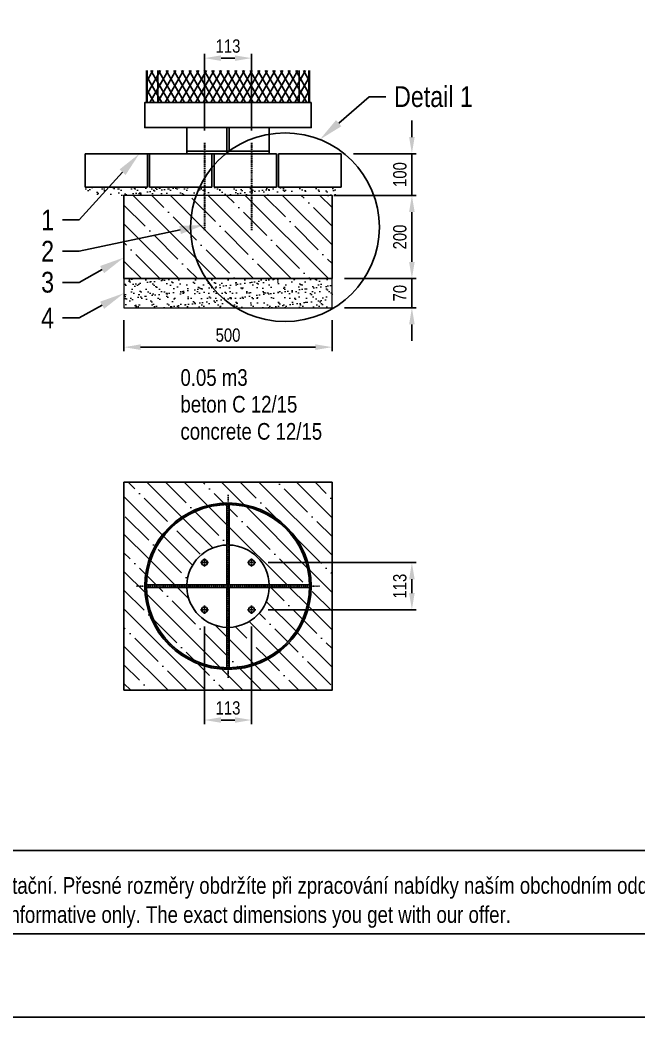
# Model space of a CAD drawing. Header units: millimetres. Extents: x 5064 to 11004, y 3085 to 7285.
# Drawn here: x 6549 to 8034, y 3085 to 5482 of the extents above; entities that cross this region are included whole.
import ezdxf
from ezdxf import colors
from ezdxf.entities.mleader import LeaderData, LeaderLine
from ezdxf.math import Vec2, Vec3

# ---------------------------------------------------------------- set-up
doc = ezdxf.new("R2010")
doc.units = ezdxf.units.MM
doc.header["$LTSCALE"] = 0.3
doc.linetypes.add('DashDot', pattern=[15, 9, -3, 0, -3])
doc.layers.add('Nekreslit', color=6, linetype='Continuous', plot=False)
doc.layers.add('SRAFY', color=251, linetype='Continuous', lineweight=13)
doc.styles.add('SEACAD_Arial', font='arial.ttf', dxfattribs={"width": 0.8})
doc.dimstyles.new('ISO-25', dxfattribs={"dimtxt": 1.6, "dimasz": 2, "dimexe": 0.5, "dimexo": 1.5, "dimtad": 1, "dimdec": 0, "dimtxsty": 'SEACAD_Arial', "dimcen": 2, "dimadec": 0, "dimazin": 0, "dimtfac": 1, "dimtdec": 0, "dimtmove": 0, "dimatfit": 3, "dimfxl": 1, "dimarcsym": 0})

# ---------------------------------------------------------------- blocks, each defined once
blk = doc.blocks.new('*D167')
at = {"color": 0, "lineweight": -2, "transparency": 16777216}
for p, q in [((7491.1, 5200.7), (7491.1, 5240.7)), ((7350.8, 5160.7), (7501.1, 5160.7)), ((7491.1, 5160.7), (7491.1, 5060.5)), ((7303.4, 5060.5), (7501.1, 5060.5)), ((7491.1, 5020.5), (7491.1, 4980.5))]:
    blk.add_line(p, q, dxfattribs=at)
at = {"color": 0, "transparency": 16777216}
for points in [[(7484.4, 5200.7), (7497.7, 5200.7), (7491.1, 5160.7)], [(7484.4, 5020.5), (7497.7, 5020.5), (7491.1, 5060.5)]]:
    blk.add_solid(points, dxfattribs=at)
at = {"layer": 'Defpoints', "color": 0, "transparency": 16777216}
for p in [(7320.8, 5160.7), (7273.4, 5060.5), (7491.1, 5060.5)]:
    blk.add_point(p, dxfattribs=at)
at = {"color": 0, "transparency": 16777216, "insert": (7462.2, 5110.6), "char_height": 32, "attachment_point": 5, "rotation": 90, "style": 'SEACAD_Arial'}
blk.add_mtext('100', dxfattribs=at)
blk = doc.blocks.new('*D168')
at = {"color": 0, "lineweight": -2, "transparency": 16777216}
for p, q in [((7303.4, 5060.5), (7501.1, 5060.5)), ((7491.1, 5020.5), (7491.1, 4900.5)), ((7329.4, 4860.5), (7501.1, 4860.5))]:
    blk.add_line(p, q, dxfattribs=at)
at = {"color": 0, "transparency": 16777216}
for points in [[(7484.4, 5020.5), (7497.7, 5020.5), (7491.1, 5060.5)], [(7484.4, 4900.5), (7497.7, 4900.5), (7491.1, 4860.5)]]:
    blk.add_solid(points, dxfattribs=at)
at = {"layer": 'Defpoints', "color": 0, "transparency": 16777216}
for p in [(7273.4, 5060.5), (7299.4, 4860.5), (7491.1, 4860.5)]:
    blk.add_point(p, dxfattribs=at)
at = {"color": 0, "transparency": 16777216, "insert": (7462.2, 4960.5), "char_height": 32, "attachment_point": 5, "rotation": 90, "style": 'SEACAD_Arial'}
blk.add_mtext('200', dxfattribs=at)
blk = doc.blocks.new('*D169')
at = {"color": 0, "lineweight": -2, "transparency": 16777216}
for p, q in [((7491.1, 4900.5), (7491.1, 4940.5)), ((7329.4, 4860.5), (7501.1, 4860.5)), ((7491.1, 4860.5), (7491.1, 4790.5)), ((7329.4, 4790.5), (7501.1, 4790.5)), ((7491.1, 4750.5), (7491.1, 4710.5))]:
    blk.add_line(p, q, dxfattribs=at)
at = {"color": 0, "transparency": 16777216}
for points in [[(7484.4, 4900.5), (7497.7, 4900.5), (7491.1, 4860.5)], [(7484.4, 4750.5), (7497.7, 4750.5), (7491.1, 4790.5)]]:
    blk.add_solid(points, dxfattribs=at)
at = {"layer": 'Defpoints', "color": 0, "transparency": 16777216}
for p in [(7299.4, 4860.5), (7299.4, 4790.5), (7491.1, 4790.5)]:
    blk.add_point(p, dxfattribs=at)
at = {"color": 0, "transparency": 16777216, "insert": (7462.2, 4825.5), "char_height": 32, "attachment_point": 5, "rotation": 90, "style": 'SEACAD_Arial'}
blk.add_mtext('70', dxfattribs=at)
blk = doc.blocks.new('*D202')
at = {"color": 0, "lineweight": -2, "transparency": 16777216}
for p, q in [((6992.8, 5216.7), (6992.8, 5400.5)), ((7105.9, 5216.7), (7105.9, 5400.5)), ((7032.8, 5390.5), (7065.9, 5390.5))]:
    blk.add_line(p, q, dxfattribs=at)
at = {"color": 0, "transparency": 16777216}
for points in [[(7032.8, 5397.1), (7032.8, 5383.8), (6992.8, 5390.5)], [(7065.9, 5397.1), (7065.9, 5383.8), (7105.9, 5390.5)]]:
    blk.add_solid(points, dxfattribs=at)
at = {"layer": 'Defpoints', "color": 0, "transparency": 16777216}
for p in [(7105.9, 5390.5), (6992.8, 5186.7), (7105.9, 5186.7)]:
    blk.add_point(p, dxfattribs=at)
at = {"color": 0, "transparency": 16777216, "insert": (7049.3, 5419.3), "char_height": 32, "attachment_point": 5, "style": 'SEACAD_Arial'}
blk.add_mtext('113', dxfattribs=at)
blk = doc.blocks.new('*D203')
at = {"color": 0, "lineweight": -2, "transparency": 16777216}
for p, q in [((6799.3, 4760.5), (6799.3, 4685.7)), ((7299.4, 4760.5), (7299.4, 4685.7)), ((6839.3, 4695.7), (7259.4, 4695.7))]:
    blk.add_line(p, q, dxfattribs=at)
at = {"color": 0, "transparency": 16777216}
for points in [[(6839.3, 4702.4), (6839.3, 4689), (6799.3, 4695.7)], [(7259.4, 4702.4), (7259.4, 4689), (7299.4, 4695.7)]]:
    blk.add_solid(points, dxfattribs=at)
at = {"layer": 'Defpoints', "color": 0, "transparency": 16777216}
for p in [(6799.3, 4790.5), (7299.4, 4790.5), (7299.4, 4695.7)]:
    blk.add_point(p, dxfattribs=at)
at = {"color": 0, "transparency": 16777216, "insert": (7049.3, 4724.5), "char_height": 32, "attachment_point": 5, "style": 'SEACAD_Arial'}
blk.add_mtext('500', dxfattribs=at)
blk = doc.blocks.new('*D205')
at = {"color": 0, "lineweight": -2, "transparency": 16777216}
for p, q in [((6992.8, 4024.5), (6992.8, 3789.3)), ((7105.9, 4024.5), (7105.9, 3789.3)), ((7032.8, 3799.3), (7065.9, 3799.3))]:
    blk.add_line(p, q, dxfattribs=at)
at = {"color": 0, "transparency": 16777216}
for points in [[(7032.8, 3806), (7032.8, 3792.7), (6992.8, 3799.3)], [(7065.9, 3806), (7065.9, 3792.7), (7105.9, 3799.3)]]:
    blk.add_solid(points, dxfattribs=at)
at = {"layer": 'Defpoints', "color": 0, "transparency": 16777216}
for p in [(6992.8, 4054.5), (7105.9, 4054.5), (7105.9, 3799.3)]:
    blk.add_point(p, dxfattribs=at)
at = {"color": 0, "transparency": 16777216, "insert": (7049.3, 3828.2), "char_height": 32, "attachment_point": 5, "style": 'SEACAD_Arial'}
blk.add_mtext('113', dxfattribs=at)
blk = doc.blocks.new('*D206')
at = {"color": 0, "lineweight": -2, "transparency": 16777216}
for p, q in [((7145.9, 4177.7), (7501.1, 4177.7)), ((7491.1, 4104.5), (7491.1, 4137.7)), ((7145.9, 4064.5), (7501.1, 4064.5))]:
    blk.add_line(p, q, dxfattribs=at)
at = {"color": 0, "transparency": 16777216}
for points in [[(7484.4, 4137.7), (7497.7, 4137.7), (7491.1, 4177.7)], [(7484.4, 4104.5), (7497.7, 4104.5), (7491.1, 4064.5)]]:
    blk.add_solid(points, dxfattribs=at)
at = {"layer": 'Defpoints', "color": 0, "transparency": 16777216}
for p in [(7115.9, 4177.7), (7491.1, 4177.7), (7115.9, 4064.5)]:
    blk.add_point(p, dxfattribs=at)
at = {"color": 0, "transparency": 16777216, "insert": (7462.2, 4121.1), "char_height": 32, "attachment_point": 5, "rotation": 90, "style": 'SEACAD_Arial'}
blk.add_mtext('113', dxfattribs=at)

msp = doc.modelspace()

# ---------------------------------------------------------------- hatches: boundary and pattern name
at = {"ltscale": 5}
h = msp.add_hatch(dxfattribs=at)
h.set_pattern_fill('ANSI31', color=256, scale=5, angle=255)
h.set_pattern_definition([(300, (-25084.236, 14658.991), (13.748153, 7.9375), [])])
h.paths.add_polyline_path([(7245.3, 5360.7), (6853.3, 5360.7), (6853.3, 5283.7), (7245.3, 5283.7)])
h = msp.add_hatch(dxfattribs=at)
h.set_pattern_fill('ANSI31', color=256, scale=5, angle=15)
h.set_pattern_definition([(60, (-25084.236, 14658.991), (-13.748153, 7.9375), [])])
h.paths.add_polyline_path([(7245.3, 5360.7), (6853.3, 5360.7), (6853.3, 5283.7), (7245.3, 5283.7)])
at = {"layer": 'SRAFY'}
h = msp.add_hatch(dxfattribs=at)
h.set_pattern_fill('AR-SAND', color=256, scale=0.5)
h.set_pattern_definition([(37.5, (170.387, -250), (-0.800016, 24.47066), [0, -19.304, 0, -21.59, 0, -20.6375]), (7.5, (170.387, -250), (22.47616, 35.84126), [0, -10.414, 0, -17.399, 0, -6.6675]), (327.5, (154.766, -250), (39.54962, 0.07186), [0, -6.35, 0, -22.86, 0, -29.845]), (317.5, (154.766, -250), (38.17782, 11.14647), [0, -3.175, 0, -14.986, 0, -17.145])])
h.paths.add_polyline_path([(6763.6, 5080.7), (6705.8, 5080.7), (6705.8, 5060.8), (6745.4, 5060.8)])
h.paths.add_polyline_path([(6944.3, 5080.7), (6763.6, 5080.7), (6745.4, 5060.8), (6825.3, 5060.8), (6944.3, 5060.7)])
h.paths.add_polyline_path([(7154.3, 5080.7), (6944.3, 5080.7), (6944.3, 5060.7), (7154.3, 5060.5)])
h.paths.add_polyline_path([(7320.8, 5080.7), (7154.3, 5080.7), (7154.3, 5060.5), (7273.4, 5060.5), (7320.8, 5060.5)])
h = msp.add_hatch(dxfattribs=at)
h.set_pattern_fill('ANSI35', color=256, scale=10, angle=90)
h.set_pattern_definition([(135, (1394.92, -199.97), (-44.9013, -44.9013), []), (135, (1394.92, -155.07), (-44.9013, -44.9013), [79.375, -15.875, 0, -15.875])])
h.paths.add_polyline_path([(7299.4, 5060.5), (6799.3, 5060.8), (6799.3, 4860.5), (7299.4, 4860.5)])
h = msp.add_hatch(dxfattribs=at)
h.set_pattern_fill('AR-SAND', color=256, scale=0.5)
h.set_pattern_definition([(37.5, (1435.885, -399.6), (-0.800016, 24.47066), [0, -19.304, 0, -21.59, 0, -20.6375]), (7.5, (1435.885, -399.6), (22.47616, 35.84126), [0, -10.414, 0, -17.399, 0, -6.6675]), (327.5, (1420.264, -399.6), (39.54962, 0.07186), [0, -6.35, 0, -22.86, 0, -29.845]), (317.5, (1420.264, -399.6), (38.17782, 11.14647), [0, -3.175, 0, -14.986, 0, -17.145])])
h.paths.add_polyline_path([(7299.4, 4790.5), (7299.4, 4860.5), (6799.3, 4860.5), (6799.3, 4790.5)])
h = msp.add_hatch(dxfattribs=at)
h.set_pattern_fill('ANSI35', color=256, scale=10, angle=90)
h.paths.add_polyline_path([(7299.3, 4371.1), (6799.3, 4371.1), (6799.3, 3871.1), (7299.3, 3871.1)])
h.paths.add_polyline_path([(7249.3, 4121.1, -1), (6849.3, 4121.1, -1)], flags=16)
h = msp.add_hatch(dxfattribs=at)
h.set_pattern_fill('ANSI31', color=256)
h.paths.add_polyline_path([(7245.3, 4121.1), (7249.3, 4121.1, 1), (6849.3, 4121.1), (6853.3, 4121.1, -1)])
h.paths.add_polyline_path([(6853.3, 4121.1), (6849.3, 4121.1, 1), (7249.3, 4121.1), (7245.3, 4121.1, -1)])
h = msp.add_hatch(dxfattribs=at)
h.set_pattern_fill('ANSI35', color=256, scale=10, angle=90)
h.paths.add_polyline_path([(7046.3, 4317.1, 0.405275), (6853.4, 4124.1), (6950.4, 4124.1, -0.396569), (7046.3, 4220)])
h.paths.add_polyline_path([(7052.3, 4317.1), (7052.3, 4220, -0.396569), (7148.3, 4124.1), (7245.3, 4124.1, 0.405275)])
h.paths.add_polyline_path([(7046.3, 4022.1, -0.396569), (6950.4, 4118.1), (6853.4, 4118.1, 0.405275), (7046.3, 3925.1)])
h.paths.add_polyline_path([(7245.3, 4118.1), (7148.3, 4118.1, -0.396569), (7052.3, 4022.1), (7052.3, 3925.1, 0.405275)])

# ---------------------------------------------------------------- linework, layer by layer
at = {"ltscale": 5}
for p, q in [((6950.3, 5166.7), (6950.3, 5223.7)), ((7148.3, 5166.7), (7148.3, 5223.7))]:
    msp.add_line(p, q, dxfattribs=at)
at = {"linetype": 'DashDot', "lineweight": 30}
for p, q in [((6992.8, 5186.7), (6992.8, 4976.1)), ((7105.9, 5186.7), (7105.9, 4976.1))]:
    msp.add_line(p, q, dxfattribs=at)
at = {"color": 7, "linetype": 'Continuous'}
for p, q in [((6855.8, 5160.7), (6705.8, 5160.7)), ((6705.8, 5160.7), (6705.8, 5080.7)), ((6855.8, 5080.7), (6855.8, 5160.7)), ((7010.8, 5160.7), (6860.8, 5160.7)), ((6860.8, 5160.7), (6860.8, 5080.7)), ((7010.8, 5080.7), (7010.8, 5160.7)), ((7165.8, 5160.7), (7015.8, 5160.7)), ((7015.8, 5160.7), (7015.8, 5080.7)), ((7165.8, 5080.7), (7165.8, 5160.7)), ((7320.8, 5160.7), (7170.8, 5160.7)), ((7170.8, 5160.7), (7170.8, 5080.7)), ((7320.8, 5080.7), (7320.8, 5160.7)), ((6705.8, 5080.7), (6855.8, 5080.7)), ((6860.8, 5080.7), (7010.8, 5080.7)), ((7015.8, 5080.7), (7165.8, 5080.7)), ((7170.8, 5080.7), (7320.8, 5080.7))]:
    msp.add_line(p, q, dxfattribs=at)
at = {"lineweight": 15}
msp.add_line((6836.3, 5160.7), (6886.3, 5160.7), dxfattribs=at)
msp.add_line((6836.3, 5160.7), (6876.3, 5160.7))
at = {"linetype": 'DashDot'}
for p, q in [((7049.3, 3901.1), (7049.3, 4341.1)), ((6829.3, 4121.1), (7269.3, 4121.1))]:
    msp.add_line(p, q, dxfattribs=at)
at = {"color": 0, "linetype": 'DashDot', "ltscale": 0.1}
for p, q in [((6982.8, 4177.7), (7002.8, 4177.7)), ((6992.8, 4187.7), (6992.8, 4167.7)), ((7095.9, 4177.7), (7115.9, 4177.7)), ((7105.9, 4187.7), (7105.9, 4167.7)), ((6982.8, 4064.5), (7002.8, 4064.5)), ((6992.8, 4074.5), (6992.8, 4054.5)), ((7095.9, 4064.5), (7115.9, 4064.5)), ((7105.9, 4074.5), (7105.9, 4054.5))]:
    msp.add_line(p, q, dxfattribs=at)
at = {"ltscale": 5}
for points in [[(6853.3, 5360.7), (6853.3, 5283.7), (7245.3, 5283.7), (7245.3, 5360.7)], [(6855.3, 5360.7), (6855.3, 5283.7), (7243.3, 5283.7), (7243.3, 5360.7)], [(6880.4, 5360.7), (6880.4, 5283.7)], [(7220.4, 5283.7), (7220.4, 5360.7)], [(7052.3, 4124.1), (7052.3, 4317.1), (7046.3, 4317.1), (7046.3, 4124.1)], [(7245.3, 4124.1), (6853.4, 4124.1), (6853.4, 4118.1), (7245.3, 4118.1)], [(7046.3, 4118.1), (7046.3, 3925.1), (7052.3, 3925.1), (7052.3, 4118.1)]]:
    msp.add_lwpolyline(points, dxfattribs=at)
for points in [[(7249.3, 5283.7), (6849.3, 5283.7), (6849.3, 5223.7), (7249.3, 5223.7)], [(7046.3, 5166.7), (7052.3, 5166.7), (7052.3, 5223.7), (7046.3, 5223.7)], [(6950.3, 5160.7), (7148.3, 5160.7), (7148.3, 5166.7), (6950.3, 5166.7)]]:
    msp.add_lwpolyline(points, close=True, dxfattribs=at)
for points in [[(6799.3, 4860.5), (7299.4, 4860.5), (7299.4, 5060.5), (6799.3, 5060.8)], [(6799.3, 3871.1), (7299.3, 3871.1), (7299.3, 4371.1), (6799.3, 4371.1)]]:
    msp.add_lwpolyline(points, close=True)
msp.add_circle((7186.2, 4984.1), 226.7)
for centre, radius in [((7049.3, 4121.1), 200), ((7049.3, 4121.1), 196), ((6992.8, 4177.7), 7), ((7105.9, 4177.7), 7), ((6992.8, 4064.5), 7), ((7105.9, 4064.5), 7)]:
    msp.add_circle(centre, radius, dxfattribs=at)
for start, end in [(91.7365, 178.2635), (1.7365, 88.2635), (181.7365, 268.2635), (271.7365, 358.2635)]:
    msp.add_arc((7049.3, 4121.1), 99, start, end, dxfattribs=at)
at = {"layer": 'Nekreslit'}
msp.add_line((5464.4, 3485.3), (9504.4, 3485.3), dxfattribs=at)
for points in [[(5064.4, 3085.3), (11004.4, 3085.3), (11004.4, 7285.3), (5064.4, 7285.3)], [(5464.4, 3285.3), (9504.4, 3285.3), (9504.4, 6885.3), (5464.4, 6885.3)]]:
    msp.add_lwpolyline(points, close=True, dxfattribs=at)
at = {"layer": 'SRAFY'}
for p, q in [((6799.3, 4860.5), (6799.3, 4790.5)), ((7299.4, 4790.5), (7299.4, 4860.5)), ((6799.3, 4790.5), (7299.4, 4790.5))]:
    msp.add_line(p, q, dxfattribs=at)

# ---------------------------------------------------------------- texts
at = {"style": 'SEACAD_Arial', "width": 0.8}
for s, height, p in [('0.05 m3', 40, (6935, 4602.7)), ('beton C 12/15', 40, (6935, 4538.5)), ('concrete C 12/15', 40, (6935, 4473.3)), ('Rozměry výrobků, základů a kotvení jsou pouze orientační. Přesné rozměry obdržíte při zpracování nabídky naším obchodním oddělením.', 39.9982, (5469.8, 3381.6)), ('Dimensions of products, fundations and anchors are informative only. The exact dimensions you get with our offer.', 39.9982, (5468.2, 3311.7))]:
    msp.add_text(s, height=height, dxfattribs=at).set_placement(p)

# ---------------------------------------------------------------- dimensions: what is measured, and where the dimension line sits
for base, p1, p2, picture, middle in [((7105.9, 5390.5), (6992.8, 5186.7), (7105.9, 5186.7), '*D202', (7049.3, 5419.3)), ((7105.9, 3799.3), (6992.8, 4054.5), (7105.9, 4054.5), '*D205', (7049.3, 3828.2))]:
    dim = msp.add_linear_dim(base=base, p1=p1, p2=p2, dimstyle='ISO-25')
    dim.commit()
    dim.dimension.update_dxf_attribs({"geometry": picture, "text_midpoint": middle})
for base, p1, p2, picture, middle in [((7491.1, 5060.5), (7320.8, 5160.7), (7273.4, 5060.5), '*D167', (7462.2, 5110.6)), ((7491.1, 4860.5), (7273.4, 5060.5), (7299.4, 4860.5), '*D168', (7462.2, 4960.5)), ((7491.1, 4790.5), (7299.4, 4860.5), (7299.4, 4790.5), '*D169', (7462.2, 4825.5)), ((7491.1, 4177.7), (7115.9, 4064.5), (7115.9, 4177.7), '*D206', (7462.2, 4121.1))]:
    dim = msp.add_linear_dim(base=base, p1=p1, p2=p2, angle=90, dimstyle='ISO-25')
    dim.commit()
    dim.dimension.update_dxf_attribs({"geometry": picture, "text_midpoint": middle})
dim = msp.add_linear_dim(base=(7299.4, 4695.7), p1=(6799.3, 4790.5), p2=(7299.4, 4790.5), dimstyle='ISO-25', override={"dimscale": 0, "dimrnd": 10})
dim.commit()
dim.dimension.update_dxf_attribs({"geometry": '*D203', "text_midpoint": (7049.3, 4724.5)})

# ---------------------------------------------------------------- leaders
ml = msp.add_multileader_mtext('Standard')
ml.set_content('Detail 1', color=256, style='SEACAD_Arial')
ml.set_leader_properties(lineweight=-3)
ml.build(insert=Vec2(0, 0))
ml.multileader.update_dxf_attribs({"text_right_attachment_type": 6, "dogleg_length": 2, "arrow_head_size": 60, "scale": 20})
ctx = ml.context
ctx.base_point, ctx.scale, ctx.char_height, ctx.arrow_head_size, ctx.landing_gap_size, ctx.plane_origin = Vec3(7428.2, 5297.6), 20, 50, 60, 20, Vec3(8835.4, 5187.4)
ctx.right_attachment = 6
notes = []
notes.append((ctx, [(0, (1, 1, 0), (7388.2, 5297.6), (1, 0), 40, [(0, [(7270, 5194.8)], 0, [])])]))
ctx.mtext.insert, ctx.mtext.flow_direction = Vec3(7448.2, 5323), 5
ml = msp.add_multileader_mtext('Standard')
ml.set_content('1', color=256, style='SEACAD_Arial')
ml.set_leader_properties()
ml.build(insert=Vec2(0, 0))
ml.multileader.update_dxf_attribs({"dogleg_length": 2, "arrow_head_size": 60, "scale": 20})
ctx = ml.context
ctx.base_point, ctx.scale, ctx.char_height, ctx.arrow_head_size, ctx.landing_gap_size, ctx.plane_origin = Vec3(6596.7, 5001.4), 20, 50, 60, 20, Vec3(6736.7, 5160.8)
ctx.text_align_type = 2
notes.append((ctx, [(1, (1, 1, 0), (6691.4, 5001.4), (-1, 0), 40, [(0, [(6836.3, 5160.7)], 0, [])])]))
ctx.mtext.insert, ctx.mtext.alignment, ctx.mtext.flow_direction = Vec3(6631.4, 5026.4), 3, 5
ml = msp.add_multileader_mtext('Standard')
ml.set_content('2', color=256, style='SEACAD_Arial')
ml.set_leader_properties()
ml.build(insert=Vec2(0, 0))
ml.multileader.update_dxf_attribs({"dogleg_length": 2, "arrow_head_size": 60, "scale": 20})
ctx = ml.context
ctx.base_point, ctx.scale, ctx.char_height, ctx.arrow_head_size, ctx.landing_gap_size, ctx.plane_origin = Vec3(6584.9, 4926.3), 20, 50, 60, 20, Vec3(7143.4, 4976.2)
ctx.text_align_type = 2
notes.append((ctx, [(1, (1, 1, 0), (6691.4, 4926.3), (-1, 0), 40, [(0, [(6992.8, 4989.7)], 0, [])])]))
ctx.mtext.insert, ctx.mtext.alignment, ctx.mtext.flow_direction = Vec3(6631.4, 4951.3), 3, 5
ml = msp.add_multileader_mtext('Standard')
ml.set_content('3', color=256, style='SEACAD_Arial')
ml.set_leader_properties()
ml.build(insert=Vec2(0, 0))
ml.multileader.update_dxf_attribs({"dogleg_length": 2, "arrow_head_size": 60, "scale": 20})
ctx = ml.context
ctx.base_point, ctx.scale, ctx.char_height, ctx.arrow_head_size, ctx.landing_gap_size, ctx.plane_origin = Vec3(6585.2, 4851.5), 20, 50, 60, 20, Vec3(7142.3, 4770.1)
ctx.text_align_type = 2
notes.append((ctx, [(1, (1, 1, 0), (6691.4, 4851.5), (-1, 0), 40, [(0, [(6799.3, 4911.2)], 0, [])])]))
ctx.mtext.insert, ctx.mtext.alignment, ctx.mtext.flow_direction = Vec3(6631.4, 4876.9), 3, 5
ml = msp.add_multileader_mtext('Standard')
ml.set_content('4', color=256, style='SEACAD_Arial')
ml.set_leader_properties()
ml.build(insert=Vec2(0, 0))
ml.multileader.update_dxf_attribs({"dogleg_length": 2, "arrow_head_size": 60, "scale": 20})
ctx = ml.context
ctx.base_point, ctx.scale, ctx.char_height, ctx.arrow_head_size, ctx.landing_gap_size, ctx.plane_origin = Vec3(6583.8, 4765.8), 20, 50, 60, 20, Vec3(7142.3, 4684.4)
ctx.text_align_type = 2
notes.append((ctx, [(1, (1, 1, 0), (6691.4, 4765.8), (-1, 0), 40, [(0, [(6799.3, 4825.5)], 0, [])])]))
ctx.mtext.insert, ctx.mtext.alignment, ctx.mtext.flow_direction = Vec3(6631.4, 4790.8), 3, 5
for ctx, leaders in notes:
    for number, flags, end, landing, length, lines in leaders:
        leader = LeaderData()
        leader.index, (leader.has_last_leader_line, leader.has_dogleg_vector, leader.attachment_direction) = number, flags
        leader.last_leader_point, leader.dogleg_vector, leader.dogleg_length = Vec3(end), Vec3(landing), length
        for number, points, colour, breaks in lines:
            line = LeaderLine()
            line.index, line.vertices, line.color, line.breaks = number, Vec3.list(points), colors.encode_raw_color(colour), breaks
            leader.lines.append(line)
        ctx.leaders.append(leader)

doc.saveas('drawing.dxf')
